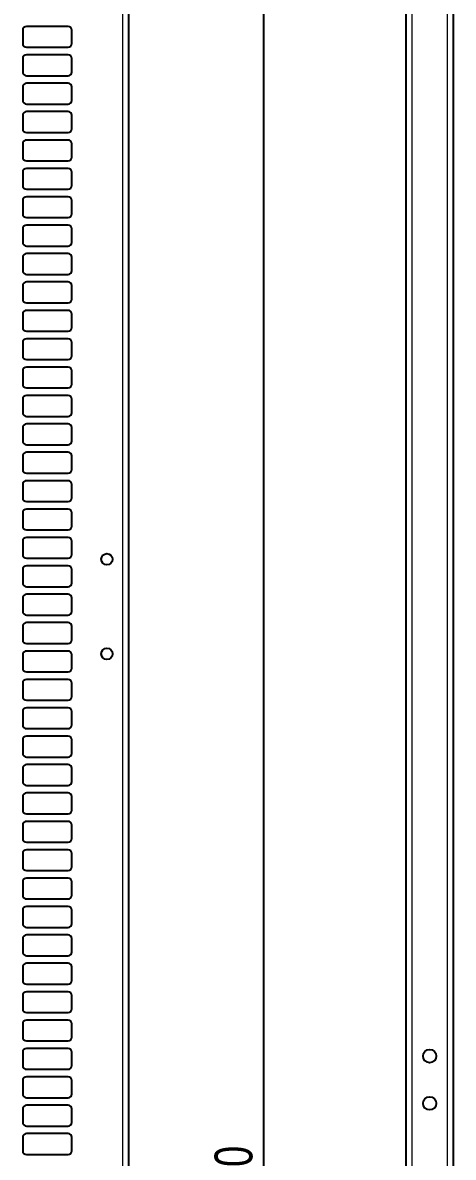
# Model space of a CAD drawing. Header units: millimetres. Extents: x -814 to 1058, y -456 to 1988.
# Drawn here: x -79 to 149, y 790 to 1390 of the extents above; entities that cross this region are included whole.
import ezdxf

# ---------------------------------------------------------------- set-up
doc = ezdxf.new("R2010")
doc.units = ezdxf.units.MM
doc.layers.add('FORMAT', color=7, linetype='Continuous')
doc.styles.add('SLDTEXTSTYLE0', font='TXT', dxfattribs={"width": 0.75})
doc.dimstyles.new('SLDDIMSTYLE0', dxfattribs={"dimtxt": 20, "dimasz": 10, "dimexe": 0, "dimexo": 0.0625, "dimgap": 5, "dimtad": 2, "dimdec": 1, "dimrnd": 1e-09, "dimzin": 12, "dimdsep": 46, "dimtxsty": 'SLDTEXTSTYLE0', "dimsah": 1, "dimcen": 0.09, "dimadec": 0, "dimazin": 3, "dimtfac": 1, "dimtofl": 0, "dimtmove": 0, "dimatfit": 3, "dimfxl": 0, "dimfrac": 2, "dimtolj": 1, "dimtzin": 12, "dimarcsym": 0})

# ---------------------------------------------------------------- blocks, each defined once
blk = doc.blocks.new('_D_2')
at = {"layer": 'FORMAT'}
for p, q in [((-34.41, 1731.05), (49.23, 1731.05)), ((48.23, 1731.05), (48.23, -168.95)), ((-34.41, -168.95), (49.23, -168.95))]:
    blk.add_line(p, q, dxfattribs=at)
for points in [[(48.23, 1731.05), (46.69, 1721.05), (49.77, 1721.05)], [(48.23, -168.95), (49.77, -158.95), (46.69, -158.95)]]:
    blk.add_solid(points, dxfattribs=at)
at = {"layer": 'FORMAT', "insert": (22.45, 751.49), "char_height": 20, "attachment_point": 1, "rotation": 90, "style": 'SLDTEXTSTYLE0'}
blk.add_mtext('1900', dxfattribs=at)

msp = doc.modelspace()

# ---------------------------------------------------------------- linework, layer by layer
at = {"color": 8, "linetype": 'Continuous', "lineweight": 18}
for p, q in [((-26.02, -260.45), (-26.02, 1822.55)), ((126.7, 1822.55), (126.7, -236.83)), ((145.5, -251.98), (145.5, 1822.55))]:
    msp.add_line(p, q, dxfattribs=at)
at = {"color": 7, "linetype": 'Continuous', "lineweight": 25}
for p, q in [((-22.92, -260.45), (-22.92, 1822.55)), ((148.6, 1822.55), (148.6, -249.07)), ((123.6, 1793.35), (123.6, -241.45)), ((-78.92, 1385.55), (-78.92, 1378.55)), ((-54.92, 1387.55), (-76.92, 1387.55)), ((-52.92, 1378.55), (-52.92, 1385.55)), ((-76.92, 1376.55), (-54.92, 1376.55)), ((-78.92, 1370.55), (-78.92, 1363.55)), ((-54.92, 1372.55), (-76.92, 1372.55)), ((-52.92, 1363.55), (-52.92, 1370.55)), ((-76.92, 1361.55), (-54.92, 1361.55)), ((-78.92, 1355.55), (-78.92, 1348.55)), ((-54.92, 1357.55), (-76.92, 1357.55)), ((-52.92, 1348.55), (-52.92, 1355.55)), ((-76.92, 1346.55), (-54.92, 1346.55)), ((-78.92, 1340.55), (-78.92, 1333.55)), ((-54.92, 1342.55), (-76.92, 1342.55)), ((-52.92, 1333.55), (-52.92, 1340.55)), ((-76.92, 1331.55), (-54.92, 1331.55)), ((-78.92, 1325.55), (-78.92, 1318.55)), ((-54.92, 1327.55), (-76.92, 1327.55)), ((-52.92, 1318.55), (-52.92, 1325.55)), ((-76.92, 1316.55), (-54.92, 1316.55)), ((-78.92, 1310.55), (-78.92, 1303.55)), ((-54.92, 1312.55), (-76.92, 1312.55)), ((-52.92, 1303.55), (-52.92, 1310.55)), ((-76.92, 1301.55), (-54.92, 1301.55)), ((-78.92, 1295.55), (-78.92, 1288.55)), ((-54.92, 1297.55), (-76.92, 1297.55)), ((-52.92, 1288.55), (-52.92, 1295.55)), ((-76.92, 1286.55), (-54.92, 1286.55)), ((-78.92, 1280.55), (-78.92, 1273.55)), ((-54.92, 1282.55), (-76.92, 1282.55)), ((-52.92, 1273.55), (-52.92, 1280.55)), ((-76.92, 1271.55), (-54.92, 1271.55)), ((-78.92, 1265.55), (-78.92, 1258.55)), ((-54.92, 1267.55), (-76.92, 1267.55)), ((-52.92, 1258.55), (-52.92, 1265.55)), ((-76.92, 1256.55), (-54.92, 1256.55)), ((-78.92, 1250.55), (-78.92, 1243.55)), ((-54.92, 1252.55), (-76.92, 1252.55)), ((-52.92, 1243.55), (-52.92, 1250.55)), ((-76.92, 1241.55), (-54.92, 1241.55)), ((-78.92, 1235.55), (-78.92, 1228.55)), ((-54.92, 1237.55), (-76.92, 1237.55)), ((-52.92, 1228.55), (-52.92, 1235.55)), ((-76.92, 1226.55), (-54.92, 1226.55)), ((-78.92, 1220.55), (-78.92, 1213.55)), ((-54.92, 1222.55), (-76.92, 1222.55)), ((-52.92, 1213.55), (-52.92, 1220.55)), ((-76.92, 1211.55), (-54.92, 1211.55)), ((-78.92, 1205.55), (-78.92, 1198.55)), ((-54.92, 1207.55), (-76.92, 1207.55)), ((-52.92, 1198.55), (-52.92, 1205.55)), ((-76.92, 1196.55), (-54.92, 1196.55)), ((-78.92, 1190.55), (-78.92, 1183.55)), ((-54.92, 1192.55), (-76.92, 1192.55)), ((-52.92, 1183.55), (-52.92, 1190.55)), ((-76.92, 1181.55), (-54.92, 1181.55)), ((-78.92, 1175.55), (-78.92, 1168.55)), ((-54.92, 1177.55), (-76.92, 1177.55)), ((-52.92, 1168.55), (-52.92, 1175.55)), ((-76.92, 1166.55), (-54.92, 1166.55)), ((-78.92, 1160.55), (-78.92, 1153.55)), ((-54.92, 1162.55), (-76.92, 1162.55)), ((-52.92, 1153.55), (-52.92, 1160.55)), ((-76.92, 1151.55), (-54.92, 1151.55)), ((-78.92, 1145.55), (-78.92, 1138.55)), ((-54.92, 1147.55), (-76.92, 1147.55)), ((-52.92, 1138.55), (-52.92, 1145.55)), ((-76.92, 1136.55), (-54.92, 1136.55)), ((-78.92, 1130.55), (-78.92, 1123.55)), ((-54.92, 1132.55), (-76.92, 1132.55)), ((-52.92, 1123.55), (-52.92, 1130.55)), ((-76.92, 1121.55), (-54.92, 1121.55)), ((-78.92, 1115.55), (-78.92, 1108.55)), ((-54.92, 1117.55), (-76.92, 1117.55)), ((-52.92, 1108.55), (-52.92, 1115.55)), ((-76.92, 1106.55), (-54.92, 1106.55)), ((-78.92, 1100.55), (-78.92, 1093.55)), ((-54.92, 1102.55), (-76.92, 1102.55)), ((-52.92, 1093.55), (-52.92, 1100.55)), ((-76.92, 1091.55), (-54.92, 1091.55)), ((-78.92, 1085.55), (-78.92, 1078.55)), ((-54.92, 1087.55), (-76.92, 1087.55)), ((-52.92, 1078.55), (-52.92, 1085.55)), ((-76.92, 1076.55), (-54.92, 1076.55)), ((-78.92, 1070.55), (-78.92, 1063.55)), ((-54.92, 1072.55), (-76.92, 1072.55)), ((-52.92, 1063.55), (-52.92, 1070.55)), ((-76.92, 1061.55), (-54.92, 1061.55)), ((-78.92, 1055.55), (-78.92, 1048.55)), ((-54.92, 1057.55), (-76.92, 1057.55)), ((-52.92, 1048.55), (-52.92, 1055.55)), ((-76.92, 1046.55), (-54.92, 1046.55)), ((-78.92, 1040.55), (-78.92, 1033.55)), ((-54.92, 1042.55), (-76.92, 1042.55)), ((-52.92, 1033.55), (-52.92, 1040.55)), ((-76.92, 1031.55), (-54.92, 1031.55)), ((-78.92, 1025.55), (-78.92, 1018.55)), ((-54.92, 1027.55), (-76.92, 1027.55)), ((-52.92, 1018.55), (-52.92, 1025.55)), ((-76.92, 1016.55), (-54.92, 1016.55)), ((-78.92, 1010.55), (-78.92, 1003.55)), ((-54.92, 1012.55), (-76.92, 1012.55)), ((-52.92, 1003.55), (-52.92, 1010.55)), ((-76.92, 1001.55), (-54.92, 1001.55)), ((-78.92, 995.55), (-78.92, 988.55)), ((-54.92, 997.55), (-76.92, 997.55)), ((-52.92, 988.55), (-52.92, 995.55)), ((-76.92, 986.55), (-54.92, 986.55)), ((-78.92, 980.55), (-78.92, 973.55)), ((-54.92, 982.55), (-76.92, 982.55)), ((-52.92, 973.55), (-52.92, 980.55)), ((-76.92, 971.55), (-54.92, 971.55)), ((-78.92, 965.55), (-78.92, 958.55)), ((-54.92, 967.55), (-76.92, 967.55)), ((-52.92, 958.55), (-52.92, 965.55)), ((-76.92, 956.55), (-54.92, 956.55)), ((-78.92, 950.55), (-78.92, 943.55)), ((-54.92, 952.55), (-76.92, 952.55)), ((-52.92, 943.55), (-52.92, 950.55)), ((-76.92, 941.55), (-54.92, 941.55)), ((-78.92, 935.55), (-78.92, 928.55)), ((-54.92, 937.55), (-76.92, 937.55)), ((-52.92, 928.55), (-52.92, 935.55)), ((-76.92, 926.55), (-54.92, 926.55)), ((-78.92, 920.55), (-78.92, 913.55)), ((-54.92, 922.55), (-76.92, 922.55)), ((-52.92, 913.55), (-52.92, 920.55)), ((-76.92, 911.55), (-54.92, 911.55)), ((-78.92, 905.55), (-78.92, 898.55)), ((-54.92, 907.55), (-76.92, 907.55)), ((-52.92, 898.55), (-52.92, 905.55)), ((-76.92, 896.55), (-54.92, 896.55)), ((-78.92, 890.55), (-78.92, 883.55)), ((-54.92, 892.55), (-76.92, 892.55)), ((-52.92, 883.55), (-52.92, 890.55)), ((-76.92, 881.55), (-54.92, 881.55)), ((-78.92, 875.55), (-78.92, 868.55)), ((-54.92, 877.55), (-76.92, 877.55)), ((-52.92, 868.55), (-52.92, 875.55)), ((-76.92, 866.55), (-54.92, 866.55)), ((-78.92, 860.55), (-78.92, 853.55)), ((-54.92, 862.55), (-76.92, 862.55)), ((-52.92, 853.55), (-52.92, 860.55)), ((-76.92, 851.55), (-54.92, 851.55)), ((-78.92, 845.55), (-78.92, 838.55)), ((-54.92, 847.55), (-76.92, 847.55)), ((-52.92, 838.55), (-52.92, 845.55)), ((-76.92, 836.55), (-54.92, 836.55)), ((-78.92, 830.55), (-78.92, 823.55)), ((-54.92, 832.55), (-76.92, 832.55)), ((-52.92, 823.55), (-52.92, 830.55)), ((-76.92, 821.55), (-54.92, 821.55)), ((-78.92, 815.55), (-78.92, 808.55)), ((-54.92, 817.55), (-76.92, 817.55)), ((-52.92, 808.55), (-52.92, 815.55)), ((-76.92, 806.55), (-54.92, 806.55)), ((-78.92, 800.55), (-78.92, 793.55)), ((-54.92, 802.55), (-76.92, 802.55)), ((-52.92, 793.55), (-52.92, 800.55)), ((-76.92, 791.55), (-54.92, 791.55))]:
    msp.add_line(p, q, dxfattribs=at)
for centre, radius in [((-34.42, 1106.05), 3), ((-34.42, 1056.05), 3), ((136.1, 843.55), 3.5), ((136.1, 818.55), 3.5)]:
    msp.add_circle(centre, radius, dxfattribs=at)
for centre, start, end in [((-76.92, 1385.55), 90, 180), ((-54.92, 1385.55), 0, 90), ((-76.92, 1378.55), 180, 270), ((-54.92, 1378.55), 270, 0), ((-76.92, 1370.55), 90, 180), ((-54.92, 1370.55), 0, 90), ((-76.92, 1363.55), 180, 270), ((-54.92, 1363.55), 270, 0), ((-76.92, 1355.55), 90, 180), ((-54.92, 1355.55), 0, 90), ((-76.92, 1348.55), 180, 270), ((-54.92, 1348.55), 270, 0), ((-76.92, 1340.55), 90, 180), ((-54.92, 1340.55), 0, 90), ((-76.92, 1333.55), 180, 270), ((-54.92, 1333.55), 270, 0), ((-76.92, 1325.55), 90, 180), ((-54.92, 1325.55), 0, 90), ((-76.92, 1318.55), 180, 270), ((-54.92, 1318.55), 270, 0), ((-76.92, 1310.55), 90, 180), ((-54.92, 1310.55), 0, 90), ((-76.92, 1303.55), 180, 270), ((-54.92, 1303.55), 270, 0), ((-76.92, 1295.55), 90, 180), ((-54.92, 1295.55), 0, 90), ((-76.92, 1288.55), 180, 270), ((-54.92, 1288.55), 270, 0), ((-76.92, 1280.55), 90, 180), ((-54.92, 1280.55), 0, 90), ((-76.92, 1273.55), 180, 270), ((-54.92, 1273.55), 270, 0), ((-76.92, 1265.55), 90, 180), ((-54.92, 1265.55), 0, 90), ((-76.92, 1258.55), 180, 270), ((-54.92, 1258.55), 270, 0), ((-76.92, 1250.55), 90, 180), ((-54.92, 1250.55), 0, 90), ((-76.92, 1243.55), 180, 270), ((-54.92, 1243.55), 270, 0), ((-76.92, 1235.55), 90, 180), ((-54.92, 1235.55), 0, 90), ((-76.92, 1228.55), 180, 270), ((-54.92, 1228.55), 270, 0), ((-76.92, 1220.55), 90, 180), ((-54.92, 1220.55), 0, 90), ((-76.92, 1213.55), 180, 270), ((-54.92, 1213.55), 270, 0), ((-76.92, 1205.55), 90, 180), ((-54.92, 1205.55), 0, 90), ((-76.92, 1198.55), 180, 270), ((-54.92, 1198.55), 270, 0), ((-76.92, 1190.55), 90, 180), ((-54.92, 1190.55), 0, 90), ((-76.92, 1183.55), 180, 270), ((-54.92, 1183.55), 270, 0), ((-76.92, 1175.55), 90, 180), ((-54.92, 1175.55), 0, 90), ((-76.92, 1168.55), 180, 270), ((-54.92, 1168.55), 270, 0), ((-76.92, 1160.55), 90, 180), ((-54.92, 1160.55), 0, 90), ((-76.92, 1153.55), 180, 270), ((-54.92, 1153.55), 270, 0), ((-76.92, 1145.55), 90, 180), ((-54.92, 1145.55), 0, 90), ((-76.92, 1138.55), 180, 270), ((-54.92, 1138.55), 270, 0), ((-76.92, 1130.55), 90, 180), ((-54.92, 1130.55), 0, 90), ((-76.92, 1123.55), 180, 270), ((-54.92, 1123.55), 270, 0), ((-76.92, 1115.55), 90, 180), ((-54.92, 1115.55), 0, 90), ((-76.92, 1108.55), 180, 270), ((-54.92, 1108.55), 270, 0), ((-76.92, 1100.55), 90, 180), ((-54.92, 1100.55), 0, 90), ((-76.92, 1093.55), 180, 270), ((-54.92, 1093.55), 270, 0), ((-76.92, 1085.55), 90, 180), ((-54.92, 1085.55), 0, 90), ((-76.92, 1078.55), 180, 270), ((-54.92, 1078.55), 270, 0), ((-76.92, 1070.55), 90, 180), ((-54.92, 1070.55), 0, 90), ((-76.92, 1063.55), 180, 270), ((-54.92, 1063.55), 270, 0), ((-76.92, 1055.55), 90, 180), ((-54.92, 1055.55), 0, 90), ((-76.92, 1048.55), 180, 270), ((-54.92, 1048.55), 270, 0), ((-76.92, 1040.55), 90, 180), ((-54.92, 1040.55), 0, 90), ((-76.92, 1033.55), 180, 270), ((-54.92, 1033.55), 270, 0), ((-76.92, 1025.55), 90, 180), ((-54.92, 1025.55), 0, 90), ((-76.92, 1018.55), 180, 270), ((-54.92, 1018.55), 270, 0), ((-76.92, 1010.55), 90, 180), ((-54.92, 1010.55), 0, 90), ((-76.92, 1003.55), 180, 270), ((-54.92, 1003.55), 270, 0), ((-76.92, 995.55), 90, 180), ((-54.92, 995.55), 0, 90), ((-76.92, 988.55), 180, 270), ((-54.92, 988.55), 270, 0), ((-76.92, 980.55), 90, 180), ((-54.92, 980.55), 0, 90), ((-76.92, 973.55), 180, 270), ((-54.92, 973.55), 270, 0), ((-76.92, 965.55), 90, 180), ((-54.92, 965.55), 0, 90), ((-76.92, 958.55), 180, 270), ((-54.92, 958.55), 270, 0), ((-76.92, 950.55), 90, 180), ((-54.92, 950.55), 0, 90), ((-76.92, 943.55), 180, 270), ((-54.92, 943.55), 270, 0), ((-76.92, 935.55), 90, 180), ((-54.92, 935.55), 0, 90), ((-76.92, 928.55), 180, 270), ((-54.92, 928.55), 270, 0), ((-76.92, 920.55), 90, 180), ((-54.92, 920.55), 0, 90), ((-76.92, 913.55), 180, 270), ((-54.92, 913.55), 270, 0), ((-76.92, 905.55), 90, 180), ((-54.92, 905.55), 0, 90), ((-76.92, 898.55), 180, 270), ((-54.92, 898.55), 270, 0), ((-76.92, 890.55), 90, 180), ((-54.92, 890.55), 0, 90), ((-76.92, 883.55), 180, 270), ((-54.92, 883.55), 270, 0), ((-76.92, 875.55), 90, 180), ((-54.92, 875.55), 0, 90), ((-76.92, 868.55), 180, 270), ((-54.92, 868.55), 270, 0), ((-76.92, 860.55), 90, 180), ((-54.92, 860.55), 0, 90), ((-76.92, 853.55), 180, 270), ((-54.92, 853.55), 270, 0), ((-76.92, 845.55), 90, 180), ((-54.92, 845.55), 0, 90), ((-76.92, 838.55), 180, 270), ((-54.92, 838.55), 270, 0), ((-76.92, 830.55), 90, 180), ((-54.92, 830.55), 0, 90), ((-76.92, 823.55), 180, 270), ((-54.92, 823.55), 270, 0), ((-76.92, 815.55), 90, 180), ((-54.92, 815.55), 0, 90), ((-76.92, 808.55), 180, 270), ((-54.92, 808.55), 270, 0), ((-76.92, 800.55), 90, 180), ((-54.92, 800.55), 0, 90), ((-76.92, 793.55), 180, 270), ((-54.92, 793.55), 270, 0)]:
    msp.add_arc(centre, 2, start, end, dxfattribs=at)

# ---------------------------------------------------------------- dimensions: what is measured, and where the dimension line sits
at = {"layer": 'FORMAT'}
dim = msp.add_linear_dim(base=(48.23, -168.95), p1=(-34.42, 1731.05), p2=(-34.42, -168.95), angle=90, dimstyle='SLDDIMSTYLE0', dxfattribs=at)
dim.commit()
dim.dimension.update_dxf_attribs({"geometry": '_D_2', "text_midpoint": (48.23, 781.05), "dimtype": 160})

doc.saveas('drawing.dxf')
